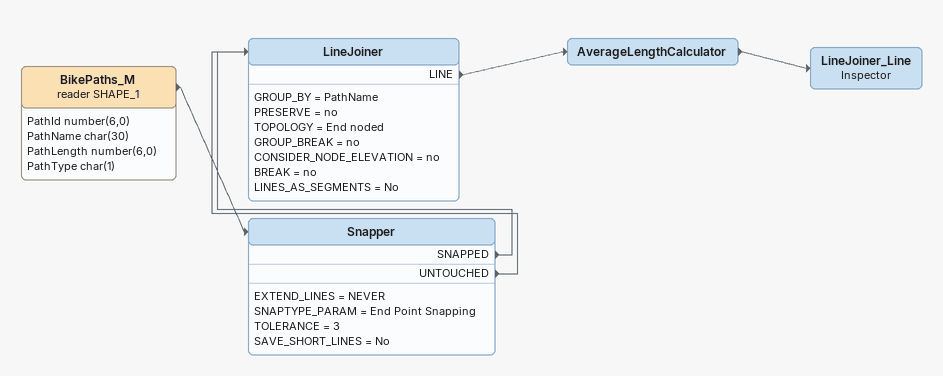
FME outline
BikePaths_M (reader SHAPE_1)
    attributes: PathId number(6,0), PathName char(30), PathLength number(6,0), PathType char(1)
    -> Snapper
Snapper
    EXTEND_LINES = NEVER
    SNAPTYPE_PARAM = End Point Snapping
    TOLERANCE = 3
    SAVE_SHORT_LINES = No
    SNAPPED -> LineJoiner
    UNTOUCHED -> LineJoiner
LineJoiner
    GROUP_BY = PathName
    PRESERVE = no
    TOPOLOGY = End noded
    GROUP_BREAK = no
    CONSIDER_NODE_ELEVATION = no
    BREAK = no
    LINES_AS_SEGMENTS = No
    LINE -> AverageLengthCalculator
AverageLengthCalculator
    -> LineJoiner_Line
LineJoiner_Line: Inspector
